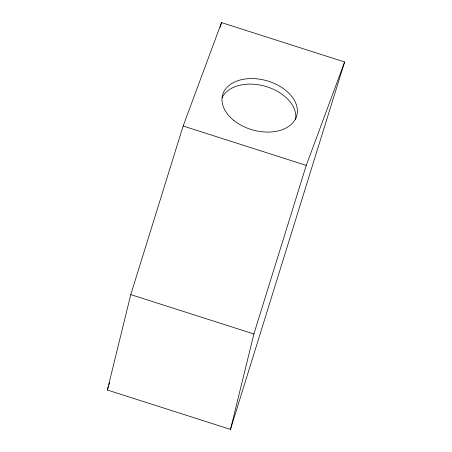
<?xml version="1.0" encoding="UTF-8"?>
<svg xmlns="http://www.w3.org/2000/svg" width="452" height="452" viewBox="0 0 452 452"><rect width="100%" height="100%" fill="white"/><g stroke="black" fill="none" stroke-linecap="round" stroke-linejoin="round"><path stroke-width="0.68" d="M107.373 390.025L130.775 294.608L183.145 126.023L221.52 22.6L344.627 61.975L230.48 429.4L107.373 390.025L108.627 385.98M230.48 429.4L253.883 333.983L306.258 165.398L344.627 61.975M109.045 384.629L109.672 382.607M220.051 27.318L221.52 22.6M183.145 126.023L306.258 165.398M130.775 294.608L253.883 333.983M222.011 97.903A38.499 25.594 15.7 0 1 265.606 86.372A38.499 25.594 15.7 0 1 295.625 119.339M233.644 120.283A38.499 25.594 15.7 0 0 296.331 117.04A38.499 25.594 15.7 0 0 249.092 78.637A38.499 25.594 15.7 0 0 233.644 120.283"/></g></svg>
